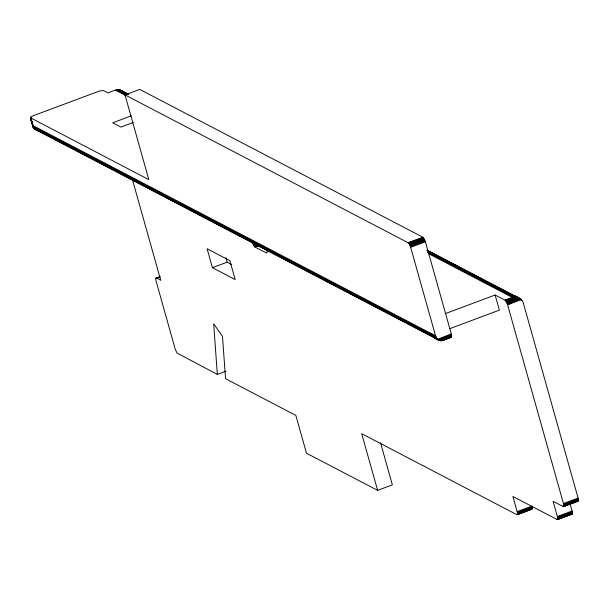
<?xml version="1.0" encoding="UTF-8"?>
<svg xmlns="http://www.w3.org/2000/svg" width="609" height="609" viewBox="0 0 609 609"><rect width="100%" height="100%" fill="white"/><g stroke="black" fill="none" stroke-linecap="round" stroke-linejoin="round"><path stroke-width="0.91" d="M132.29 179.137L160.746 280.346C157.571 278.161 154.602 276.501 156.117 281.152L175.24 349.208L177.006 353.03L217.329 374.406L226 371.17M570.123 503.879L572.331 511.819L572.277 513.981L557.311 519.606L512.907 496.502L517.361 512.451L517.452 514.301L516.797 514.658L361.685 433.661L377.626 490.367L392.363 484.863L380.541 442.789M517.087 514.734L532.053 509.101L531.901 506.117L517.155 511.621M557.311 519.606L557.585 517.323L553.132 501.382L563.386 506.65L578.131 501.146L578.52 499.601L523.04 302.049L521.327 299.605L519.622 298.425L426.894 250.017M445.628 313.506L495.125 295.015L505.089 300.222L506.208 301.508L507.571 304.744L563.454 503.544L563.805 505.736L563.386 506.65M451.003 337.135L442.439 340.522L451.513 337.082L441.152 340.774L451.657 336.769L440.482 340.743L37.804 130.554L33.579 128.012L30.45 117.499L33.251 127.448L35.223 129.397L439.066 340.286L451.566 334.92L438.335 339.837L434.666 337.972L439.782 340.583L451.688 335.666L439.066 340.286L436.935 338.505L37.035 129.801L33.023 126.839L30.48 117.758L33.251 127.448L432.375 335.711C434.719 338.497 438.647 341.352 442.439 340.522L451.513 337.082L451.566 334.92L425.417 241.796L422.935 237.274L139.743 89.394L124.997 94.897L148.817 179.64L30.48 117.758L30.975 116.859L32.962 115.839L99.526 91.007L103.37 90.528L108.052 92.888C112.414 91.426 118.23 87.529 122.599 91.289M518.647 297.991L506.97 303.031L519.622 298.425L514.125 295.791L519.622 298.425L507.305 303.883L520.535 298.966L515.153 296.126L518.647 297.991L506.604 302.224L517.627 297.664L513.06 295.616L510.875 295.768L427.548 252.255M505.813 300.915L514.506 297.276L517.627 297.664L506.208 301.508L516.592 297.443L513.06 295.616L515.549 297.314L505.813 300.915L516.592 297.443M510.875 295.768L513.471 297.329L512.458 297.466L510.875 295.768L514.506 297.276L505.432 300.481L514.506 297.276L427.8 251.662M131.278 115.855L112.688 122.805L120.902 127.091L133.295 122.462M155.965 278.168L159.649 276.752M156.475 278.115L159.946 276.821M155.82 278.48L160.152 276.859M252.598 242.557L253.199 244.278L254.935 243.623M253.199 244.278L253.572 245.077L256.176 244.11M253.572 245.077L253.968 245.792L257.432 244.498M253.968 245.792L254.364 246.386L257.828 245.092M254.364 246.386L254.745 246.82L258.208 245.526M254.745 246.82L258.551 245.785M212.427 267.686L235.196 279.577L229.882 260.675L207.113 248.784L212.427 267.686L227.172 262.182L231.39 264.382M124.997 94.897L408.19 242.778L422.935 237.274M408.19 242.778L423.278 237.533M408.532 243.037L408.913 243.478L423.658 237.967M408.913 243.478L409.309 244.064L424.054 238.561M409.309 244.064L409.705 244.788L424.45 239.276M409.705 244.788L410.07 245.587L424.816 240.083M32.886 126.2L30.701 117.956L32.886 126.2L35.862 127.959L431.85 334.737L436.364 337.69L432.375 335.711L436.935 338.505L435.557 335.825L410.405 246.447L425.151 240.936M410.679 247.3L425.417 241.796M426.924 250.208L521.327 299.605L507.571 304.744L520.535 298.966L514.125 295.791M449.884 328.632L499.38 310.141L495.125 295.015M437.605 339.236L451.36 334.097L438.335 339.837L433.022 336.587M451.513 337.082L441.807 340.697L440.17 340.005M517.361 512.451L532.106 506.939M517.475 513.189L532.22 507.685M517.513 513.821L532.251 508.309M516.797 514.658L532.197 508.797M517.307 514.613L532.053 509.101M563.454 503.544L578.2 498.04M563.652 504.366L578.398 498.862M563.774 505.112L578.52 499.601M563.805 505.736L578.55 500.233M563.097 506.581L578.497 500.712M563.607 506.528L578.352 501.024M557.38 516.501L572.125 510.997M557.585 517.323L572.331 511.819M557.699 518.069L572.445 512.565M557.737 518.701L572.475 513.189M557.677 519.18L572.422 513.669M557.022 519.538L572.057 514.103M557.532 519.485L572.277 513.981M513.471 297.329L505.089 300.222L512.458 297.466L428.294 253.519M436.653 338.787L440.482 340.743L451.718 336.29L439.782 340.583L435.625 338.452M36.928 129.945L35.223 129.397L41.732 132.176L36.015 129.717L39.638 131.673L34.553 128.994L38.679 131.186M427.769 332.605L431.492 333.702L435.899 336.785L431.85 334.737M36.388 128.925L35.862 127.959L33.023 126.839L30.45 117.499M520.566 299.75L522.004 300.336L520.588 299.552M518.465 298.319L521.327 299.605M511.963 295.609L515.549 297.314M120.772 90.178L128.469 94.182M119.745 89.843L128.172 94.25M118.679 89.675L127.943 94.517M428.02 251.213L514.384 296.24M117.583 89.668L126.855 94.509M116.494 89.82L125.766 94.661M115.421 90.132L125.515 95.407M435.557 335.825L32.825 125.515L35.862 127.959M255.087 247.087L266.757 253.1L267.184 252.187L266.833 249.994M377.626 490.367L306.472 453.21L295.845 415.407L225.543 378.699L222.498 336.412L213.683 323.744L217.329 374.406M33.251 127.448L37.035 129.801M516.112 296.606L517.749 297.991M410.07 245.587L410.405 246.447M33.754 127.662L30.617 117.194L33.579 128.012M225.909 257.676L227.172 262.182"/></g></svg>
